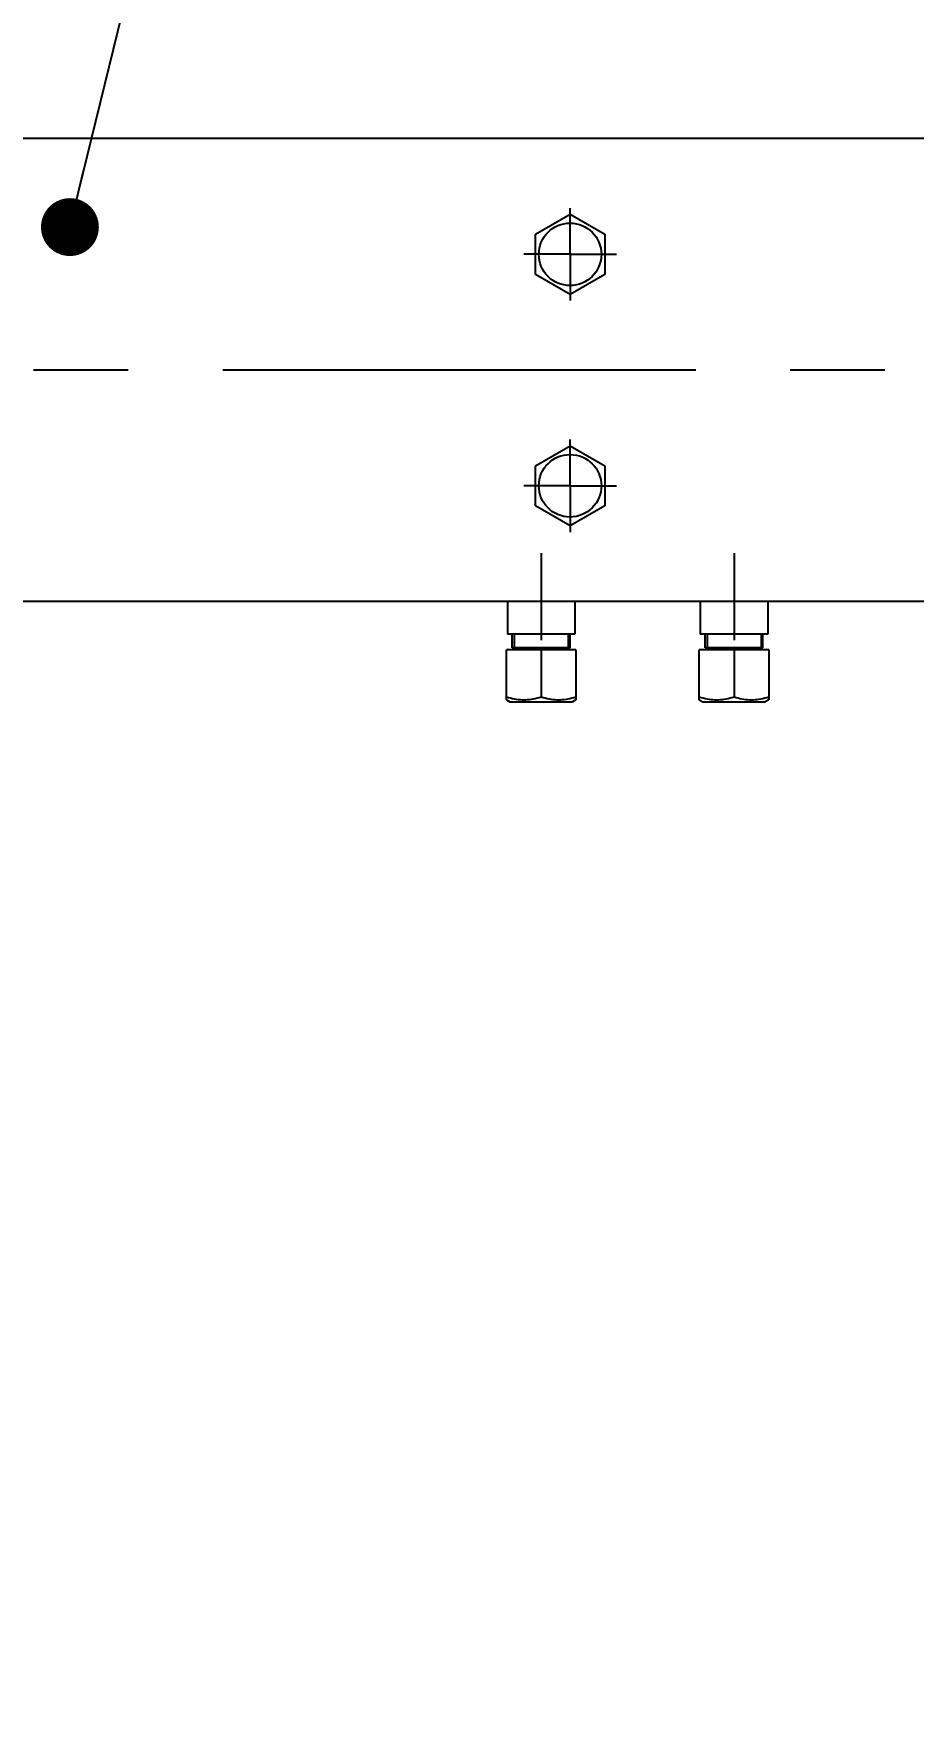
# Model space of a CAD drawing. Header units: millimetres. Extents: x 0 to 1189, y 0 to 841.
# Drawn here: x 924.5 to 970.1, y 666.2 to 753.3 of the extents above; entities that cross this region are included whole.
import ezdxf

# ---------------------------------------------------------------- set-up
doc = ezdxf.new("R2010")
doc.units = ezdxf.units.MM
doc.header["$LTSCALE"] = 65.395
doc.linetypes.add('CENTER', pattern=[0.6, 0.375, -0.075, 0.075, -0.075])
doc.layers.get('0').update_dxf_attribs({"linetype": 'CONTINUOUS'})
doc.layers.add('ALL_AXIS', color=7, linetype='CONTINUOUS')
doc.layers.add('ALL_DIMENSIONS', color=7, linetype='CONTINUOUS')
doc.styles.get("Standard").update_dxf_attribs({"font": 'txt', "width": 0.7})
doc.dimstyles.new('DIMSTYLE_1', dxfattribs={"dimtxt": 3.5, "dimasz": 3, "dimexe": 0.18, "dimexo": 0.0625, "dimgap": 0.09, "dimtad": 1, "dimdec": 5, "dimlfac": 10, "dimdsep": 46, "dimtxsty": 'STANDARD', "dimblk": '_FILLED', "dimblk1": '_FILLED', "dimblk2": '_FILLED', "dimcen": 0.09, "dimadec": 0, "dimazin": 0, "dimtp": 2, "dimtm": 2, "dimtfac": 1, "dimtdec": 5, "dimtofl": 0, "dimtmove": 0, "dimatfit": 3, "dimldrblk": '_FILLED', "dimfxl": 1, "dimtolj": 1, "dimarcsym": 0})
doc.dimstyles.get("Standard").update_dxf_attribs({"dimtxt": 3.5, "dimasz": 3, "dimexe": 0.18, "dimexo": 0.0625, "dimgap": 0.09, "dimtad": 1, "dimdec": 5, "dimdsep": 46, "dimtxsty": 'STANDARD', "dimblk": '_FILLED', "dimblk1": '_FILLED', "dimblk2": '_FILLED', "dimcen": 0.09, "dimadec": 0, "dimazin": 0, "dimtol": 1, "dimtp": 1e-05, "dimtm": 1e-05, "dimtfac": 1, "dimtdec": 5, "dimtofl": 0, "dimtmove": 0, "dimatfit": 3, "dimldrblk": '_FILLED', "dimfxl": 1, "dimtolj": 1, "dimarcsym": 0})

# ---------------------------------------------------------------- blocks, each defined once
blk = doc.blocks.new('_FILLED')
at = {"color": 0, "linetype": 'BYBLOCK'}
blk.add_solid([(0, 0), (-1, 0.167), (-1, -0.167)], dxfattribs=at)
blk = doc.blocks.new('*D0')
at = {"layer": 'ALL_DIMENSIONS', "color": 2, "linetype": 'CONTINUOUS'}
for p, q in [((27.718, 722.401), (27.718, 595.901)), ((1064.818, 722.401), (1064.818, 612.208)), ((1064.818, 601.929), (1064.818, 595.901)), ((27.718, 597.901), (546.268, 597.901)), ((1064.818, 597.901), (546.268, 597.901))]:
    blk.add_line(p, q, dxfattribs=at)
at = {"layer": 'ALL_DIMENSIONS', "color": 2, "linetype": 'CONTINUOUS', "xscale": 3, "yscale": 3, "zscale": 3, "rotation": 180}
blk.add_blockref('_FILLED', (27.718, 597.901), dxfattribs=at)
at = {"layer": 'ALL_DIMENSIONS', "color": 2, "linetype": 'CONTINUOUS', "xscale": 3, "yscale": 3, "zscale": 3}
blk.add_blockref('_FILLED', (1064.818, 597.901), dxfattribs=at)
blk = doc.blocks.new('*D7')
at = {"layer": 'ALL_DIMENSIONS', "color": 2, "linetype": 'CONTINUOUS'}
for p, q in [((27.718, 722.401), (27.718, 587.901)), ((1127.218, 613.901), (1127.218, 587.901)), ((27.718, 589.901), (577.468, 589.901)), ((1127.218, 589.901), (577.468, 589.901))]:
    blk.add_line(p, q, dxfattribs=at)
at = {"layer": 'ALL_DIMENSIONS', "color": 2, "linetype": 'CONTINUOUS', "xscale": 3, "yscale": 3, "zscale": 3, "rotation": 180}
blk.add_blockref('_FILLED', (27.718, 589.901), dxfattribs=at)
at = {"layer": 'ALL_DIMENSIONS', "color": 2, "linetype": 'CONTINUOUS', "xscale": 3, "yscale": 3, "zscale": 3}
blk.add_blockref('_FILLED', (1127.218, 589.901), dxfattribs=at)
blk = doc.blocks.new('*D8')
at = {"layer": 'ALL_DIMENSIONS', "color": 2, "linetype": 'CONTINUOUS'}
for p, q in [((27.718, 722.401), (27.718, 578.96)), ((1151.568, 722.551), (1151.568, 578.96)), ((27.718, 580.96), (589.643, 580.96)), ((1151.568, 580.96), (589.643, 580.96))]:
    blk.add_line(p, q, dxfattribs=at)
at = {"layer": 'ALL_DIMENSIONS', "color": 2, "linetype": 'CONTINUOUS', "xscale": 3, "yscale": 3, "zscale": 3, "rotation": 180}
blk.add_blockref('_FILLED', (27.718, 580.96), dxfattribs=at)
at = {"layer": 'ALL_DIMENSIONS', "color": 2, "linetype": 'CONTINUOUS', "xscale": 3, "yscale": 3, "zscale": 3}
blk.add_blockref('_FILLED', (1151.568, 580.96), dxfattribs=at)

msp = doc.modelspace()

# ---------------------------------------------------------------- linework, layer by layer
at = {"color": 7, "linetype": 'CONTINUOUS'}
for p, q in [((1022.3181797, 747.9007175), (906.3181797, 747.9007175)), ((1022.3181797, 723.9007175), (906.3181797, 723.9007175)), ((952.6181797, 721.4007175), (949.0181797, 721.4007175)), ((952.3181797, 721.5007175), (949.3181797, 721.5007175)), ((962.6181797, 721.4007175), (959.0181797, 721.4007175)), ((962.3181797, 721.5007175), (959.3181797, 721.5007175))]:
    msp.add_line(p, q, dxfattribs=at)
at = {"color": 2, "linetype": 'CONTINUOUS'}
for p, q in [((949.4181797, 722.2007175), (949.4181797, 721.5007175)), ((952.2181797, 722.2007175), (952.2181797, 721.5007175)), ((959.4181797, 722.2007175), (959.4181797, 721.5007175)), ((962.2181797, 722.2007175), (962.2181797, 721.5007175))]:
    msp.add_line(p, q, dxfattribs=at)
at = {"layer": 'ALL_AXIS', "color": 7, "linetype": 'CONTINUOUS'}
for p, q in [((950.5181797, 742.9399479), (952.3181797, 743.9791784)), ((952.3181797, 743.9791784), (954.1181797, 742.9399479)), ((950.5181797, 740.861487), (950.5181797, 742.9399479)), ((954.1181797, 742.9399479), (954.1181797, 740.861487)), ((952.3181797, 739.8222565), (950.5181797, 740.861487)), ((954.1181797, 740.861487), (952.3181797, 739.8222565)), ((950.5181797, 730.9399479), (952.3181797, 731.9791784)), ((952.3181797, 731.9791784), (954.1181797, 730.9399479)), ((950.5181797, 728.861487), (950.5181797, 730.9399479)), ((954.1181797, 730.9399479), (954.1181797, 728.861487)), ((952.3181797, 727.8222565), (950.5181797, 728.861487)), ((954.1181797, 728.861487), (952.3181797, 727.8222565)), ((949.0681797, 723.9007175), (949.0681797, 722.2007175)), ((952.5681797, 723.9007175), (952.5681797, 722.2007175)), ((959.0681797, 723.9007175), (959.0681797, 722.2007175)), ((962.5681797, 723.9007175), (962.5681797, 722.2007175)), ((952.5681797, 722.2007175), (949.0681797, 722.2007175)), ((949.3181797, 721.5007175), (949.3181797, 722.2007175)), ((952.3181797, 721.5007175), (952.3181797, 722.2007175)), ((962.5681797, 722.2007175), (959.0681797, 722.2007175)), ((959.3181797, 721.5007175), (959.3181797, 722.2007175)), ((962.3181797, 721.5007175), (962.3181797, 722.2007175)), ((949.0181797, 718.8046405), (949.0181797, 721.4007175)), ((952.3181797, 721.5007175), (949.3181797, 721.5007175)), ((949.4181797, 721.5007175), (949.4181797, 721.4007175)), ((950.8181797, 721.4007175), (950.8181797, 718.96541)), ((952.2181797, 721.5007175), (952.2181797, 721.4007175)), ((952.6181797, 721.4007175), (952.6181797, 718.8046405)), ((959.0181797, 718.8046405), (959.0181797, 721.4007175)), ((962.3181797, 721.5007175), (959.3181797, 721.5007175)), ((959.4181797, 721.5007175), (959.4181797, 721.4007175)), ((960.8181797, 721.4007175), (960.8181797, 718.96541)), ((962.2181797, 721.5007175), (962.2181797, 721.4007175)), ((962.6181797, 721.4007175), (962.6181797, 718.8046405)), ((949.0181797, 718.8046405), (949.1981797, 718.7007175)), ((949.1981797, 718.7007175), (952.4381797, 718.7007175)), ((952.6181797, 718.8046405), (952.4381797, 718.7007175)), ((959.0181797, 718.8046405), (959.1981797, 718.7007175)), ((959.1981797, 718.7007175), (962.4381797, 718.7007175)), ((962.6181797, 718.8046405), (962.4381797, 718.7007175))]:
    msp.add_line(p, q, dxfattribs=at)
at = {"layer": 'ALL_AXIS', "color": 7, "linetype": 'CENTER'}
for p, q in [((952.3181797, 741.9007175), (952.3181797, 744.3007175)), ((952.3181797, 741.9007175), (949.9181797, 741.9007175)), ((952.3181797, 741.9007175), (954.7181797, 741.9007175)), ((952.3181797, 741.9007175), (952.3181797, 739.5007175)), ((1155.0181797, 735.9007175), (696.7181797, 735.9007175)), ((952.3181797, 729.9007175), (952.3181797, 732.3007175)), ((952.3181797, 729.9007175), (949.9181797, 729.9007175)), ((952.3181797, 729.9007175), (954.7181797, 729.9007175)), ((952.3181797, 729.9007175), (952.3181797, 727.5007175)), ((950.8181797, 726.4007175), (950.8181797, 721.9007175)), ((960.8181797, 726.4007175), (960.8181797, 721.9007175))]:
    msp.add_line(p, q, dxfattribs=at)
at = {"layer": 'ALL_AXIS', "color": 7, "linetype": 'CONTINUOUS'}
for points in [[(949.0181797, 718.96541), (949.1232355, 718.9319407), (949.2263205, 718.9023981), (949.3271423, 718.8768115), (949.426578, 718.8550934), (949.5253504, 718.8371256), (949.6236292, 718.82303), (949.7218309, 718.8128626), (949.819939, 718.8067022), (949.9180892, 718.8046583), (950.0162414, 718.8066947), (950.1143554, 718.8128482), (950.2125674, 718.8230099), (950.3108598, 718.8371011), (950.4096547, 718.855068), (950.5091352, 718.8767928), (950.6100019, 718.9023881), (950.7131119, 718.9319363), (950.8181797, 718.96541)], [(950.8181797, 718.96541), (950.9232355, 718.9319407), (951.0263205, 718.9023981), (951.1271423, 718.8768115), (951.226578, 718.8550934), (951.3253504, 718.8371256), (951.4236292, 718.82303), (951.5218309, 718.8128626), (951.619939, 718.8067022), (951.7180892, 718.8046583), (951.8162414, 718.8066947), (951.9143554, 718.8128482), (952.0125674, 718.8230099), (952.1108598, 718.8371011), (952.2096547, 718.855068), (952.3091352, 718.8767928), (952.4100019, 718.9023881), (952.5131119, 718.9319363), (952.6181797, 718.96541)], [(959.0181797, 718.96541), (959.1232355, 718.9319407), (959.2263205, 718.9023981), (959.3271423, 718.8768115), (959.426578, 718.8550934), (959.5253504, 718.8371256), (959.6236292, 718.82303), (959.7218309, 718.8128626), (959.819939, 718.8067022), (959.9180892, 718.8046583), (960.0162414, 718.8066947), (960.1143554, 718.8128482), (960.2125674, 718.8230099), (960.3108598, 718.8371011), (960.4096547, 718.855068), (960.5091352, 718.8767928), (960.6100019, 718.9023881), (960.7131119, 718.9319363), (960.8181797, 718.96541)], [(960.8181797, 718.96541), (960.9232355, 718.9319407), (961.0263205, 718.9023981), (961.1271423, 718.8768115), (961.226578, 718.8550934), (961.3253504, 718.8371256), (961.4236292, 718.82303), (961.5218309, 718.8128626), (961.619939, 718.8067022), (961.7180892, 718.8046583), (961.8162414, 718.8066947), (961.9143554, 718.8128482), (962.0125674, 718.8230099), (962.1108598, 718.8371011), (962.2096547, 718.855068), (962.3091352, 718.8767928), (962.4100019, 718.9023881), (962.5131119, 718.9319363), (962.6181797, 718.96541)]]:
    msp.add_lwpolyline(points, dxfattribs=at)
for centre in [(952.3181797, 741.9007175), (952.3181797, 729.9007175)]:
    msp.add_circle(centre, 1.62, dxfattribs=at)

# ---------------------------------------------------------------- dimensions: what is measured, and where the dimension line sits
at = {"layer": 'ALL_DIMENSIONS', "color": 2, "linetype": 'CONTINUOUS'}
for base, p1, picture, middle in [((27.7181796641, 580.9599842335), (1151.5681796641, 722.5507174637), '*D8', (584.8807674898, 581.8349842335)), ((27.7181796641, 589.9007174637), (1127.2181796641, 613.9007174637), '*D7', (571.3431796641, 590.7757174637))]:
    dim = msp.add_linear_dim(base=base, p1=p1, p2=(27.7181796641, 722.4007174637), angle=180, dimstyle='DIMSTYLE_1', dxfattribs=at)
    dim.commit()
    dim.dimension.update_dxf_attribs({"geometry": picture, "text_midpoint": middle, "dimtype": 160})
dim = msp.add_linear_dim(base=(1064.8181796641, 597.9007174637), p1=(27.7181796641, 722.4007174637), p2=(1064.8181796641, 722.4007174637), dimstyle='DIMSTYLE_1', dxfattribs=at)
dim.commit()
dim.dimension.update_dxf_attribs({"geometry": '*D0', "text_midpoint": (540.1431796641, 598.7757174637), "dimtype": 160})

# ---------------------------------------------------------------- leaders
at = {"color": 2, "linetype": 'CONTINUOUS'}
msp.add_leader([(926.3824755, 743.313251), (934.8299291, 777.9007175)], dimstyle='STANDARD', override={"dimtad": 0, "dimldrblk": 'DOT'}, dxfattribs=at)

doc.saveas('drawing.dxf')
